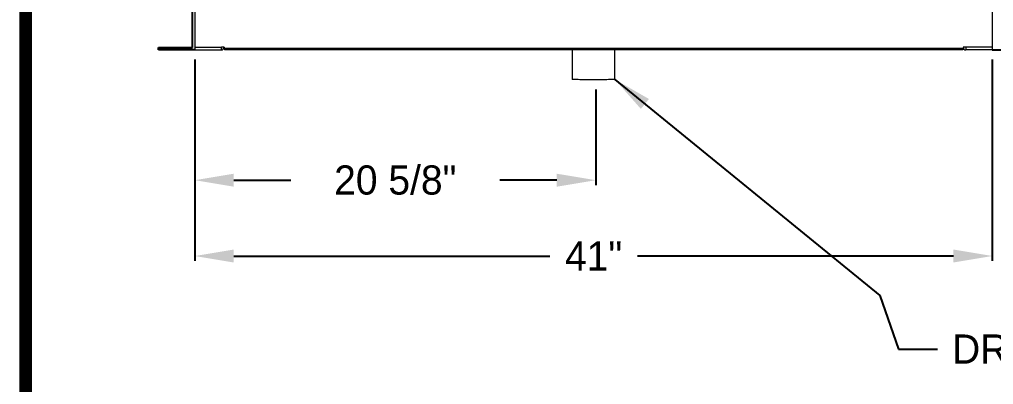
# Model space of a CAD drawing. Extents: x 6 to 271, y -23 to 146.
# Drawn here: x 10.7 to 60.8, y 29.7 to 48.4 of the extents above; entities that cross this region are included whole.
import ezdxf

# ---------------------------------------------------------------- set-up
doc = ezdxf.new("R2010")
doc.units = 0
doc.header["$MEASUREMENT"] = 0
doc.layers.get('0').update_dxf_attribs({"linetype": 'CONTINUOUS'})
doc.layers.get('Defpoints').update_dxf_attribs({"linetype": 'CONTINUOUS'})
doc.dimstyles.get("Standard").update_dxf_attribs({"dimtxt": 1.5, "dimasz": 2, "dimexe": 0.25, "dimexo": 0.5, "dimgap": 0.75, "dimtad": 0, "dimtih": 1, "dimtoh": 1, "dimdec": 4, "dimzin": 0, "dimdsep": 46, "dimlunit": 5, "dimtxsty": 'STANDARD', "dimcen": 0.125, "dimclrd": 1, "dimclre": 1, "dimclrt": 1, "dimadec": 0, "dimazin": 0, "dimtfac": 1, "dimtdec": 4, "dimtofl": 0, "dimtmove": 0, "dimatfit": 3, "dimfxl": 1, "dimfrac": 2, "dimtolj": 1, "dimtzin": 0, "dimarcsym": 0})

# ---------------------------------------------------------------- blocks, each defined once
blk = doc.blocks.new('*D27')
at = {"color": 7, "lineweight": -2}
for p, q in [((19.707, 46.346), (19.707, 36.008)), ((60.707, 46.346), (60.707, 36.008)), ((21.707, 36.258), (37.957, 36.258)), ((58.707, 36.258), (42.457, 36.258))]:
    blk.add_line(p, q, dxfattribs=at)
at = {"color": 7}
for points in [[(21.707, 36.591), (21.707, 35.925), (19.707, 36.258)], [(58.707, 36.591), (58.707, 35.925), (60.707, 36.258)]]:
    blk.add_solid(points, dxfattribs=at)
at = {"layer": 'Defpoints', "color": 0}
for p in [(19.707, 46.846), (60.707, 46.846), (60.707, 36.258)]:
    blk.add_point(p, dxfattribs=at)
at = {"color": 7, "insert": (40.207, 36.258), "char_height": 1.5, "attachment_point": 5}
blk.add_mtext('\\A1;41"', dxfattribs=at)
blk = doc.blocks.new('*D28')
at = {"color": 7, "lineweight": -2}
for p, q in [((19.707, 46.346), (19.707, 39.903)), ((40.316, 44.811), (40.316, 39.903)), ((21.707, 40.153), (24.637, 40.153)), ((38.316, 40.153), (35.387, 40.153))]:
    blk.add_line(p, q, dxfattribs=at)
at = {"color": 7}
for points in [[(21.707, 40.486), (21.707, 39.82), (19.707, 40.153)], [(38.316, 40.486), (38.316, 39.82), (40.316, 40.153)]]:
    blk.add_solid(points, dxfattribs=at)
at = {"layer": 'Defpoints', "color": 0}
for p in [(19.707, 46.846), (40.316, 45.311), (40.316, 40.153)]:
    blk.add_point(p, dxfattribs=at)
at = {"color": 7, "insert": (30.012, 40.153), "char_height": 1.5, "attachment_point": 5}
blk.add_mtext('\\A1;20 5/8"', dxfattribs=at)

msp = doc.modelspace()

# ---------------------------------------------------------------- linework, layer by layer
at = {"color": 0, "linetype": 'Continuous', "lineweight": 15}
for p, q in [((19.70728, 82.14832), (19.70728, 46.98182)), ((60.70728, 82.14832), (60.70728, 46.98182)), ((19.70728, 46.98182), (21.07178, 46.98182)), ((19.70728, 46.98082), (19.70728, 46.84632)), ((19.70728, 46.98082), (21.07178, 46.98082)), ((19.70728, 46.84632), (21.07178, 46.84632)), ((21.20728, 46.98182), (21.07178, 46.98182)), ((21.07178, 46.84632), (21.07178, 46.98082)), ((21.20728, 46.98182), (21.20728, 46.91106)), ((21.20728, 46.91106), (21.25728, 46.91106)), ((59.15628, 46.91106), (21.25828, 46.91106)), ((21.25828, 46.91006), (21.25828, 46.91106)), ((21.25828, 46.91006), (21.25828, 46.86007)), ((59.15628, 46.91106), (59.15628, 46.91006)), ((59.15628, 46.86007), (59.15628, 46.91006)), ((59.15728, 46.91106), (59.20728, 46.91106)), ((59.20728, 46.98182), (59.20728, 46.91106)), ((59.34278, 46.98182), (59.20728, 46.98182)), ((60.70728, 46.98182), (59.34278, 46.98182)), ((59.34278, 46.98082), (59.34278, 46.84632)), ((60.70728, 46.98082), (59.34278, 46.98082)), ((60.70728, 46.84632), (59.34278, 46.84632)), ((60.70728, 46.98082), (60.70728, 46.84632)), ((60.70728, 46.98082), (60.70728, 46.84632))]:
    msp.add_line(p, q, dxfattribs=at)
at = {"color": 0}
for p, q in [((19.58228, 46.97132), (19.58228, 49.97132)), ((17.83228, 46.84632), (17.83228, 46.97132)), ((17.83228, 46.97132), (19.58228, 46.97132)), ((19.70728, 46.84632), (17.83228, 46.84632)), ((60.70728, 46.84632), (62.58228, 46.84632))]:
    msp.add_line(p, q, dxfattribs=at)
at = {"color": 0, "const_width": 0.63999}
msp.add_lwpolyline([(11.00839, -18.24898), (267.00583, -18.24898), (267.00583, 141.74942), (11.00839, 141.74942), (11.00839, -18.24898)], dxfattribs=at)
at = {"color": 0, "linetype": 'Continuous', "lineweight": 15, "flags": 128}
msp.add_lwpolyline([(41.30103, 45.33651), (41.29551, 45.33396), (41.2759, 45.33109), (41.24237, 45.3283), (41.19534, 45.3256), (41.13543, 45.32306), (41.06342, 45.32068), (40.98024, 45.31852), (40.887, 45.31659), (40.78489, 45.31491), (40.67525, 45.31352), (40.55951, 45.31243), (40.43917, 45.31166), (40.31582, 45.3112), (40.19105, 45.31108), (40.06649, 45.31129), (39.94377, 45.31183), (39.82448, 45.31269), (39.71018, 45.31386), (39.60236, 45.31532), (39.50243, 45.31706), (39.41169, 45.31906), (39.33132, 45.32128), (39.26237, 45.3237), (39.20573, 45.32629), (39.16216, 45.32901), (39.13221, 45.33183), (39.11627, 45.33471), (39.11353, 45.33651)], dxfattribs=at)
at = {"color": 0, "linetype": 'Continuous', "lineweight": 15}
for centre, radius, start, end in [((21.07178, 46.98182), 0.001, 270, 0), ((21.07178, 46.98182), 0.1355, 270, 0), ((21.25827, 46.91107), 0.05099, 180.008403, 270.007417), ((21.25827, 46.91106), 0.000999, 179.951494, 270.115715), ((59.15628, 46.91106), 0.000999, 269.884285, 0.048506), ((59.15628, 46.91107), 0.05099, 269.992583, 359.991597), ((59.34278, 46.98182), 0.1355, 180, 270), ((59.34278, 46.98182), 0.001, 180, 270)]:
    msp.add_arc(centre, radius, start, end, dxfattribs=at)
for points in [[(21.25828, 46.86125), (59.15628, 46.86125)], [(39.11353, 46.86125), (39.11353, 45.33651)], [(41.30103, 45.33651), (41.30103, 46.86125)]]:
    msp.add_open_spline(points, degree=1, dxfattribs=at)

# ---------------------------------------------------------------- texts
at = {"color": 0, "insert": (58.63757, 32.22929), "char_height": 1.5, "attachment_point": 1}
msp.add_mtext('DRAIN PAN WITH 1 1/2" FPT', dxfattribs=at)

# ---------------------------------------------------------------- dimensions: what is measured, and where the dimension line sits
at = {"color": 0}
dim = msp.add_linear_dim(base=(60.70728, 36.2579), p1=(19.70728, 46.84632), p2=(60.70728, 46.84632), dimstyle='Standard', override={"dimpost": '"', "dimclrd": 7, "dimclre": 7, "dimclrt": 7}, dxfattribs=at)
dim.commit()
dim.dimension.update_dxf_attribs({"geometry": '*D27', "text_midpoint": (40.20728, 36.2579), "dimtype": 160})
dim = msp.add_linear_dim(base=(40.31582, 40.15287), p1=(19.70728, 46.84632), p2=(40.31582, 45.3112), dimstyle='Standard', override={"dimpost": '"', "dimclrd": 7, "dimclre": 7, "dimclrt": 7}, dxfattribs=at)
dim.commit()
dim.dimension.update_dxf_attribs({"geometry": '*D28', "text_midpoint": (30.01155, 40.15287)})

# ---------------------------------------------------------------- leaders
at = {"color": 0, "annotation_type": 0, "has_hookline": 1}
for points, hookline_direction, text_width in [([(61.64478, 46.84632), (64.17617, 41.9513), (65.63632, 41.9513)], 1, 13.5), ([(41.29551, 45.33396), (54.92372, 34.22929), (55.88757, 31.47929), (57.88757, 31.47929)], 0, 35)]:
    msp.add_leader(points, dimstyle='Standard', override={"dimclrd": 7, "dimclre": 7, "dimclrt": 7}, dxfattribs=dict(at, hookline_direction=hookline_direction, text_width=text_width))

doc.saveas('drawing.dxf')
